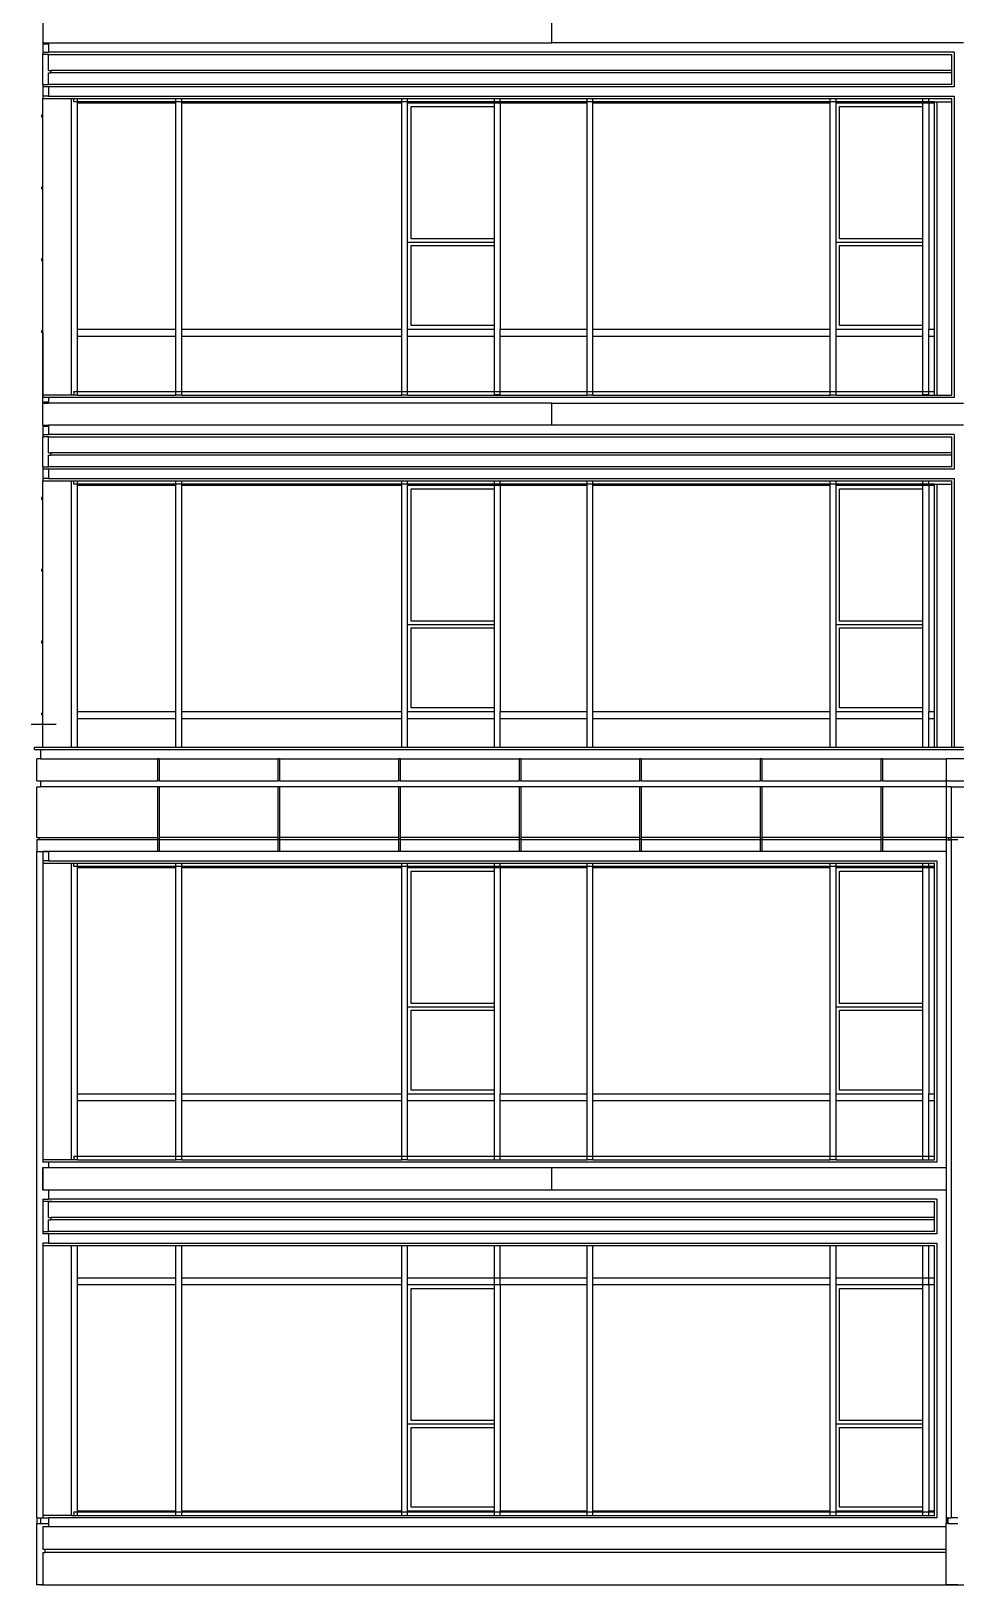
# Model space of a CAD drawing. Extents: x -311 to 61613, y 0 to 58400.
# Drawn here: x -50 to 7935, y 0 to 13412 of the extents above; entities that cross this region are included whole.
import ezdxf

# ---------------------------------------------------------------- set-up
doc = ezdxf.new("R2010")
doc.units = 0
doc.header["$LTSCALE"] = 1000
doc.header["$MEASUREMENT"] = 0
doc.layers.add('AD-AREA-OUTL', color=31, linetype='Continuous')

msp = doc.modelspace()

# ---------------------------------------------------------------- linework, layer by layer
at = {"layer": 'AD-AREA-OUTL', "color": 252}
for p, q in [((50, 13500), (50, 13310)), ((4447, 13310), (4447, 13500)), ((50, 13310), (50, 13300)), ((50, 13310), (60, 13310)), ((50, 13300), (50, 13230)), ((60, 13300), (50, 13300)), ((60, 13310), (100, 13310)), ((60, 13310), (60, 13300)), ((100, 13300), (60, 13300)), ((100, 13310), (4447, 13310)), ((100, 13310), (100, 13300)), ((100, 13300), (100, 13230)), ((8000, 13310), (4447, 13310)), ((50, 13230), (100, 13230)), ((50, 13230), (50, 13210)), ((100, 13210), (50, 13210)), ((50, 12950), (50, 13210)), ((7920, 13230), (100, 13230)), ((100, 13071), (100, 13210)), ((100, 13210), (7900, 13210)), ((7900, 13071), (7900, 13210)), ((7920, 13230), (7920, 12930)), ((100, 13071), (120, 13071)), ((100, 12950), (100, 13051)), ((100, 13051), (120, 13051)), ((120, 13071), (120, 13051)), ((7900, 13071), (120, 13071)), ((7900, 13051), (120, 13051)), ((7900, 13051), (7900, 13071)), ((7900, 12950), (7900, 13051)), ((50, 12950), (100, 12950)), ((50, 12950), (50, 12930)), ((50, 12930), (50, 12850)), ((100, 12930), (50, 12930)), ((7900, 12950), (100, 12950)), ((7920, 12930), (100, 12930)), ((100, 12930), (100, 12850)), ((100, 12850), (50, 12850)), ((50, 12850), (50, 12830)), ((50, 12685), (50, 12830)), ((50, 12830), (300, 12830)), ((100, 12850), (7920, 12850)), ((300, 12830), (320, 12830)), ((300, 10270), (300, 12830)), ((320, 12830), (350, 12830)), ((320, 12800), (320, 12830)), ((350, 12800), (320, 12800)), ((350, 12800), (350, 12830)), ((350, 12830), (1200, 12830)), ((350, 12790), (350, 12800)), ((1200, 12800), (350, 12800)), ((1200, 12790), (350, 12790)), ((350, 10840), (350, 12790)), ((1200, 12830), (1250, 12830)), ((1200, 12800), (1200, 12830)), ((1200, 12790), (1200, 12800)), ((1250, 12800), (1200, 12800)), ((1200, 10840), (1200, 12790)), ((1250, 12830), (3150, 12830)), ((1250, 12800), (1250, 12830)), ((1250, 12790), (1250, 12800)), ((3150, 12800), (1250, 12800)), ((1250, 10840), (1250, 12790)), ((3150, 12790), (1250, 12790)), ((3150, 12830), (3200, 12830)), ((3150, 12800), (3150, 12830)), ((3200, 12800), (3150, 12800)), ((3150, 12790), (3150, 12800)), ((3150, 10840), (3150, 12790)), ((3200, 12830), (3950, 12830)), ((3200, 12800), (3200, 12830)), ((3950, 12800), (3200, 12800)), ((3200, 12790), (3200, 12800)), ((3200, 11590), (3200, 12790)), ((3950, 12790), (3200, 12790)), ((3230, 12760), (3950, 12760)), ((3230, 11620), (3230, 12760)), ((3950, 12830), (4000, 12830)), ((3950, 12800), (3950, 12830)), ((4000, 12800), (3950, 12800)), ((3950, 12790), (3950, 12800)), ((3950, 12760), (3950, 12790)), ((4000, 12790), (3950, 12790)), ((3950, 11620), (3950, 12760)), ((4000, 12830), (4750, 12830)), ((4000, 12800), (4000, 12830)), ((4750, 12800), (4000, 12800)), ((4000, 12790), (4000, 12800)), ((4000, 12790), (4000, 10840)), ((4750, 12790), (4000, 12790)), ((4750, 12830), (4800, 12830)), ((4750, 12800), (4750, 12830)), ((4800, 12800), (4750, 12800)), ((4750, 12790), (4750, 12800)), ((4750, 10840), (4750, 12790)), ((4800, 12830), (6850, 12830)), ((4800, 12800), (4800, 12830)), ((6850, 12800), (4800, 12800)), ((4800, 12790), (4800, 12800)), ((4800, 10840), (4800, 12790)), ((6850, 12790), (4800, 12790)), ((6850, 12830), (6900, 12830)), ((6850, 12800), (6850, 12830)), ((6900, 12800), (6850, 12800)), ((6850, 12790), (6850, 12800)), ((6850, 10840), (6850, 12790)), ((6900, 12830), (7650, 12830)), ((6900, 12800), (6900, 12830)), ((7650, 12800), (6900, 12800)), ((6900, 12790), (6900, 12800)), ((6900, 11590), (6900, 12790)), ((7650, 12790), (6900, 12790)), ((6930, 12760), (7650, 12760)), ((6930, 11620), (6930, 12760)), ((7650, 12830), (7700, 12830)), ((7650, 12800), (7650, 12830)), ((7700, 12800), (7650, 12800)), ((7650, 12790), (7650, 12800)), ((7650, 12760), (7650, 12790)), ((7700, 12790), (7650, 12790)), ((7650, 11620), (7650, 12760)), ((7700, 12830), (7900, 12830)), ((7700, 12800), (7700, 12830)), ((7750, 12800), (7700, 12800)), ((7700, 12790), (7700, 12800)), ((7700, 12790), (7700, 10840)), ((7750, 12790), (7700, 12790)), ((7750, 12790), (7750, 12800)), ((7750, 12800), (7770, 12800)), ((7750, 10840), (7750, 12790)), ((7770, 12800), (7900, 12800)), ((7770, 12800), (7770, 10270)), ((7900, 12800), (7900, 12830)), ((7900, 10270), (7900, 12800)), ((7920, 12850), (7920, 10250)), ((50, 12685), (40, 12685)), ((40, 12685), (40, 12680)), ((50, 12680), (40, 12680)), ((40, 12680), (40, 12670)), ((50, 12670), (40, 12670)), ((50, 12680), (50, 12685)), ((50, 12670), (50, 12680)), ((50, 12065), (50, 12670)), ((50, 12065), (40, 12065)), ((40, 12065), (40, 12060)), ((50, 12060), (40, 12060)), ((40, 12060), (40, 12050)), ((50, 12050), (40, 12050)), ((50, 12060), (50, 12065)), ((50, 12050), (50, 12060)), ((50, 11445), (50, 12050)), ((3200, 10840), (3200, 11590)), ((3200, 11590), (3950, 11590)), ((3950, 11620), (3230, 11620)), ((3230, 11560), (3950, 11560)), ((3230, 10870), (3230, 11560)), ((3950, 11590), (3950, 11620)), ((3950, 11560), (3950, 11590)), ((3950, 10870), (3950, 11560)), ((6900, 10840), (6900, 11590)), ((6900, 11590), (7650, 11590)), ((7650, 11620), (6930, 11620)), ((6930, 11560), (7650, 11560)), ((6930, 10870), (6930, 11560)), ((7650, 11590), (7650, 11620)), ((7650, 11560), (7650, 11590)), ((7650, 10870), (7650, 11560)), ((50, 11445), (40, 11445)), ((40, 11445), (40, 11440)), ((50, 11440), (40, 11440)), ((40, 11440), (40, 11430)), ((50, 11430), (40, 11430)), ((50, 11440), (50, 11445)), ((50, 11430), (50, 11440)), ((50, 10825), (50, 11430)), ((3950, 10870), (3230, 10870)), ((3950, 10840), (3950, 10870)), ((7650, 10870), (6930, 10870)), ((7650, 10840), (7650, 10870)), ((50, 10825), (40, 10825)), ((40, 10825), (40, 10820)), ((50, 10820), (40, 10820)), ((40, 10820), (40, 10810)), ((50, 10810), (40, 10810)), ((50, 10820), (50, 10825)), ((50, 10810), (50, 10820)), ((50, 10210), (50, 10810)), ((50, 10810), (50, 10270)), ((350, 10780), (350, 10840)), ((350, 10840), (1200, 10840)), ((350, 10780), (1200, 10780)), ((350, 10300), (350, 10780)), ((1200, 10780), (1200, 10840)), ((1200, 10300), (1200, 10780)), ((1250, 10780), (1250, 10840)), ((1250, 10840), (3150, 10840)), ((1250, 10300), (1250, 10780)), ((1250, 10780), (3150, 10780)), ((3150, 10780), (3150, 10840)), ((3150, 10300), (3150, 10780)), ((3200, 10780), (3200, 10840)), ((3200, 10840), (3950, 10840)), ((3200, 10300), (3200, 10780)), ((3200, 10780), (3950, 10780)), ((3950, 10780), (3950, 10840)), ((3950, 10300), (3950, 10780)), ((4000, 10780), (4000, 10840)), ((4000, 10840), (4750, 10840)), ((4000, 10300), (4000, 10780)), ((4000, 10780), (4750, 10780)), ((4750, 10780), (4750, 10840)), ((4750, 10300), (4750, 10780)), ((4800, 10780), (4800, 10840)), ((4800, 10840), (6850, 10840)), ((4800, 10300), (4800, 10780)), ((4800, 10780), (6850, 10780)), ((6850, 10780), (6850, 10840)), ((6850, 10300), (6850, 10780)), ((6900, 10780), (6900, 10840)), ((6900, 10840), (7650, 10840)), ((6900, 10300), (6900, 10780)), ((6900, 10780), (7650, 10780)), ((7650, 10780), (7650, 10840)), ((7650, 10300), (7650, 10780)), ((7700, 10780), (7700, 10840)), ((7700, 10840), (7750, 10840)), ((7700, 10300), (7700, 10780)), ((7700, 10780), (7750, 10780)), ((7750, 10780), (7750, 10840)), ((7750, 10300), (7750, 10780)), ((50, 10270), (50, 10250)), ((300, 10270), (50, 10270)), ((100, 10250), (50, 10250)), ((50, 10210), (50, 10200)), ((50, 10210), (60, 10210)), ((60, 10200), (50, 10200)), ((50, 10010), (50, 10200)), ((100, 10210), (60, 10210)), ((60, 10200), (60, 10210)), ((60, 10200), (100, 10200)), ((100, 10250), (100, 10210)), ((7920, 10250), (100, 10250)), ((100, 10210), (100, 10200)), ((4447, 10200), (100, 10200)), ((320, 10270), (300, 10270)), ((320, 10300), (350, 10300)), ((320, 10300), (320, 10270)), ((350, 10270), (320, 10270)), ((350, 10300), (1200, 10300)), ((350, 10270), (350, 10300)), ((350, 10270), (1200, 10270)), ((1200, 10300), (1250, 10300)), ((1200, 10270), (1200, 10300)), ((1250, 10270), (1200, 10270)), ((1250, 10300), (3150, 10300)), ((1250, 10270), (1250, 10300)), ((1250, 10270), (3150, 10270)), ((3150, 10300), (3200, 10300)), ((3150, 10270), (3150, 10300)), ((3200, 10270), (3150, 10270)), ((3200, 10300), (3950, 10300)), ((3200, 10270), (3200, 10300)), ((3200, 10270), (3950, 10270)), ((3950, 10300), (4000, 10300)), ((3950, 10276), (3950, 10300)), ((3950, 10276), (4000, 10276)), ((3950, 10270), (3950, 10276)), ((3950, 10270), (4000, 10270)), ((4000, 10300), (4750, 10300)), ((4000, 10276), (4000, 10300)), ((4000, 10270), (4000, 10276)), ((4000, 10270), (4750, 10270)), ((4447, 10200), (8000, 10200)), ((4447, 10010), (4447, 10200)), ((4750, 10300), (4800, 10300)), ((4750, 10270), (4750, 10300)), ((4800, 10270), (4750, 10270)), ((4800, 10300), (6850, 10300)), ((4800, 10270), (4800, 10300)), ((4800, 10270), (6850, 10270)), ((6850, 10300), (6900, 10300)), ((6850, 10270), (6850, 10300)), ((6900, 10270), (6850, 10270)), ((6900, 10300), (7650, 10300)), ((6900, 10270), (6900, 10300)), ((6900, 10270), (7650, 10270)), ((7650, 10300), (7700, 10300)), ((7650, 10276), (7650, 10300)), ((7650, 10276), (7700, 10276)), ((7650, 10270), (7650, 10276)), ((7650, 10270), (7700, 10270)), ((7700, 10300), (7750, 10300)), ((7700, 10276), (7700, 10300)), ((7700, 10270), (7700, 10276)), ((7700, 10270), (7750, 10270)), ((7750, 10270), (7750, 10300)), ((7750, 10270), (7770, 10270)), ((7770, 10270), (7900, 10270)), ((50, 10010), (50, 10000)), ((50, 10010), (60, 10010)), ((50, 10000), (50, 9930)), ((60, 10000), (50, 10000)), ((50, 9930), (100, 9930)), ((50, 9930), (50, 9910)), ((60, 10010), (100, 10010)), ((60, 10010), (60, 10000)), ((100, 10000), (60, 10000)), ((4447, 10010), (100, 10010)), ((100, 10010), (100, 10000)), ((100, 10000), (100, 9930)), ((7920, 9930), (100, 9930)), ((8000, 10010), (4447, 10010)), ((7920, 9930), (7920, 9630)), ((100, 9910), (50, 9910)), ((50, 9650), (50, 9910)), ((100, 9771), (100, 9910)), ((100, 9910), (7900, 9910)), ((7900, 9771), (7900, 9910)), ((100, 9771), (120, 9771)), ((100, 9650), (100, 9751)), ((100, 9751), (120, 9751)), ((120, 9771), (120, 9751)), ((7900, 9771), (120, 9771)), ((7900, 9751), (120, 9751)), ((7900, 9751), (7900, 9771)), ((7900, 9650), (7900, 9751)), ((50, 9650), (100, 9650)), ((50, 9650), (50, 9630)), ((50, 9630), (50, 9550)), ((100, 9630), (50, 9630)), ((100, 9550), (50, 9550)), ((50, 9550), (50, 9530)), ((50, 9385), (50, 9530)), ((50, 9530), (300, 9530)), ((7900, 9650), (100, 9650)), ((7920, 9630), (100, 9630)), ((100, 9630), (100, 9550)), ((100, 9550), (7920, 9550)), ((300, 9530), (320, 9530)), ((300, 7230), (300, 9530)), ((320, 9530), (350, 9530)), ((320, 9500), (320, 9530)), ((350, 9500), (350, 9530)), ((350, 9530), (1200, 9530)), ((1200, 9530), (1250, 9530)), ((1200, 9500), (1200, 9530)), ((1250, 9530), (3150, 9530)), ((1250, 9500), (1250, 9530)), ((3150, 9530), (3200, 9530)), ((3150, 9500), (3150, 9530)), ((3200, 9530), (3950, 9530)), ((3200, 9500), (3200, 9530)), ((3950, 9530), (4000, 9530)), ((3950, 9500), (3950, 9530)), ((4000, 9530), (4750, 9530)), ((4000, 9500), (4000, 9530)), ((4750, 9530), (4800, 9530)), ((4750, 9500), (4750, 9530)), ((4800, 9530), (6850, 9530)), ((4800, 9500), (4800, 9530)), ((6850, 9530), (6900, 9530)), ((6850, 9500), (6850, 9530)), ((6900, 9530), (7650, 9530)), ((6900, 9500), (6900, 9530)), ((7650, 9530), (7700, 9530)), ((7650, 9500), (7650, 9530)), ((7700, 9530), (7900, 9530)), ((7700, 9500), (7700, 9530)), ((7900, 9500), (7900, 9530)), ((7920, 9550), (7920, 7230)), ((350, 9500), (320, 9500)), ((350, 9490), (350, 9500)), ((1200, 9500), (350, 9500)), ((1200, 9490), (350, 9490)), ((350, 7540), (350, 9490)), ((1200, 9490), (1200, 9500)), ((1250, 9500), (1200, 9500)), ((1200, 7540), (1200, 9490)), ((3150, 9500), (1250, 9500)), ((1250, 9490), (1250, 9500)), ((1250, 7540), (1250, 9490)), ((3150, 9490), (1250, 9490)), ((3200, 9500), (3150, 9500)), ((3150, 9490), (3150, 9500)), ((3150, 7540), (3150, 9490)), ((3950, 9500), (3200, 9500)), ((3200, 9490), (3200, 9500)), ((3200, 8290), (3200, 9490)), ((3950, 9490), (3200, 9490)), ((3230, 9460), (3950, 9460)), ((3230, 8320), (3230, 9460)), ((4000, 9500), (3950, 9500)), ((3950, 9490), (3950, 9500)), ((3950, 9460), (3950, 9490)), ((4000, 9490), (3950, 9490)), ((3950, 8320), (3950, 9460)), ((4750, 9500), (4000, 9500)), ((4000, 9490), (4000, 9500)), ((4000, 9490), (4000, 7540)), ((4750, 9490), (4000, 9490)), ((4800, 9500), (4750, 9500)), ((4750, 9490), (4750, 9500)), ((4750, 7540), (4750, 9490)), ((6850, 9500), (4800, 9500)), ((4800, 9490), (4800, 9500)), ((4800, 7540), (4800, 9490)), ((6850, 9490), (4800, 9490)), ((6900, 9500), (6850, 9500)), ((6850, 9490), (6850, 9500)), ((6850, 7540), (6850, 9490)), ((7650, 9500), (6900, 9500)), ((6900, 9490), (6900, 9500)), ((6900, 8290), (6900, 9490)), ((7650, 9490), (6900, 9490)), ((6930, 9460), (7650, 9460)), ((6930, 8320), (6930, 9460)), ((7700, 9500), (7650, 9500)), ((7650, 9490), (7650, 9500)), ((7650, 9460), (7650, 9490)), ((7700, 9490), (7650, 9490)), ((7650, 8320), (7650, 9460)), ((7750, 9500), (7700, 9500)), ((7700, 9490), (7700, 9500)), ((7700, 9490), (7700, 7540)), ((7750, 9490), (7700, 9490)), ((7750, 9490), (7750, 9500)), ((7750, 9500), (7770, 9500)), ((7750, 7540), (7750, 9490)), ((7770, 9500), (7900, 9500)), ((7770, 9500), (7770, 7230)), ((7900, 7230), (7900, 9500)), ((50, 9385), (40, 9385)), ((40, 9385), (40, 9380)), ((50, 9380), (40, 9380)), ((40, 9380), (40, 9370)), ((50, 9370), (40, 9370)), ((50, 9380), (50, 9385)), ((50, 9370), (50, 9380)), ((50, 8765), (50, 9370)), ((50, 8765), (40, 8765)), ((40, 8765), (40, 8760)), ((50, 8760), (40, 8760)), ((40, 8760), (40, 8750)), ((50, 8750), (40, 8750)), ((50, 8760), (50, 8765)), ((50, 8750), (50, 8760)), ((50, 8145), (50, 8750)), ((3950, 8320), (3230, 8320)), ((3950, 8290), (3950, 8320)), ((7650, 8320), (6930, 8320)), ((7650, 8290), (7650, 8320)), ((3200, 7540), (3200, 8290)), ((3200, 8290), (3950, 8290)), ((3230, 8260), (3950, 8260)), ((3230, 7570), (3230, 8260)), ((3950, 8260), (3950, 8290)), ((3950, 7570), (3950, 8260)), ((6900, 7540), (6900, 8290)), ((6900, 8290), (7650, 8290)), ((6930, 8260), (7650, 8260)), ((6930, 7570), (6930, 8260)), ((7650, 8260), (7650, 8290)), ((7650, 7570), (7650, 8260)), ((50, 8145), (40, 8145)), ((40, 8145), (40, 8140)), ((50, 8140), (40, 8140)), ((40, 8140), (40, 8130)), ((50, 8130), (40, 8130)), ((50, 8140), (50, 8145)), ((50, 8130), (50, 8140)), ((50, 7525), (50, 8130)), ((50, 7525), (40, 7525)), ((40, 7525), (40, 7520)), ((50, 7520), (40, 7520)), ((40, 7520), (40, 7510)), ((50, 7520), (50, 7525)), ((50, 7510), (50, 7520)), ((350, 7480), (350, 7540)), ((350, 7540), (1200, 7540)), ((1200, 7480), (1200, 7540)), ((1250, 7480), (1250, 7540)), ((1250, 7540), (3150, 7540)), ((3150, 7480), (3150, 7540)), ((3200, 7480), (3200, 7540)), ((3200, 7540), (3950, 7540)), ((3950, 7570), (3230, 7570)), ((3950, 7540), (3950, 7570)), ((3950, 7480), (3950, 7540)), ((4000, 7480), (4000, 7540)), ((4000, 7540), (4750, 7540)), ((4750, 7480), (4750, 7540)), ((4800, 7480), (4800, 7540)), ((4800, 7540), (6850, 7540)), ((6850, 7480), (6850, 7540)), ((6900, 7480), (6900, 7540)), ((6900, 7540), (7650, 7540)), ((7650, 7570), (6930, 7570)), ((7650, 7540), (7650, 7570)), ((7650, 7480), (7650, 7540)), ((7700, 7480), (7700, 7540)), ((7700, 7540), (7750, 7540)), ((7750, 7480), (7750, 7540)), ((-50, 7430), (167, 7430)), ((50, 7510), (40, 7510)), ((50, 7230), (50, 7510)), ((350, 7480), (1200, 7480)), ((350, 7230), (350, 7480)), ((1200, 7230), (1200, 7480)), ((1250, 7230), (1250, 7480)), ((1250, 7480), (3150, 7480)), ((3150, 7230), (3150, 7480)), ((3200, 7230), (3200, 7480)), ((3200, 7480), (3950, 7480)), ((3950, 7230), (3950, 7480)), ((4000, 7230), (4000, 7480)), ((4000, 7480), (4750, 7480)), ((4750, 7230), (4750, 7480)), ((4800, 7230), (4800, 7480)), ((4800, 7480), (6850, 7480)), ((6850, 7230), (6850, 7480)), ((6900, 7230), (6900, 7480)), ((6900, 7480), (7650, 7480)), ((7650, 7230), (7650, 7480)), ((7700, 7230), (7700, 7480)), ((7700, 7480), (7750, 7480)), ((7750, 7230), (7750, 7480)), ((-20, 7210), (-20, 7230)), ((-20, 7230), (50, 7230)), ((-20, 7210), (30, 7210)), ((30, 7130), (0, 7130)), ((0, 6940), (0, 7130)), ((30, 7210), (30750, 7210)), ((30, 7210), (30, 7130)), ((30, 7130), (1040, 7130)), ((50, 7230), (300, 7230)), ((300, 7230), (350, 7230)), ((350, 7230), (1200, 7230)), ((1040, 7130), (1040, 6940)), ((1055, 7130), (1040, 7130)), ((1055, 7130), (2081, 7130)), ((1055, 7130), (1055, 6940)), ((1200, 7230), (1250, 7230)), ((1250, 7230), (3150, 7230)), ((2081, 7130), (2081, 6940)), ((2096, 7130), (2081, 7130)), ((2096, 7130), (3122, 7130)), ((2096, 7130), (2096, 6940)), ((3122, 7130), (3122, 6940)), ((3137, 7130), (3122, 7130)), ((3137, 7130), (4163, 7130)), ((3137, 7130), (3137, 6940)), ((3150, 7230), (3200, 7230)), ((3200, 7230), (3950, 7230)), ((3950, 7230), (4000, 7230)), ((4000, 7230), (4750, 7230)), ((4163, 7130), (4163, 6940)), ((4178, 7130), (4163, 7130)), ((4178, 7130), (5203, 7130)), ((4178, 7130), (4178, 6940)), ((4750, 7230), (4800, 7230)), ((4800, 7230), (6850, 7230)), ((5203, 7130), (5203, 6940)), ((5218, 7130), (5203, 7130)), ((5218, 7130), (6244, 7130)), ((5218, 7130), (5218, 6940)), ((6244, 7130), (6244, 6940)), ((6259, 7130), (6244, 7130)), ((6259, 7130), (7285, 7130)), ((6259, 7130), (6259, 6940)), ((6850, 7230), (6900, 7230)), ((6900, 7230), (7650, 7230)), ((7285, 7130), (7285, 6940)), ((7300, 7130), (7285, 7130)), ((7300, 7130), (7850, 7130)), ((7300, 7130), (7300, 6940)), ((7650, 7230), (7700, 7230)), ((7700, 7230), (7750, 7230)), ((7750, 7230), (7770, 7230)), ((7770, 7230), (7900, 7230)), ((8200, 7130), (7850, 7130)), ((7850, 7130), (7850, 6940)), ((7900, 7230), (7920, 7230)), ((7920, 7230), (8000, 7230)), ((0, 6940), (30, 6940)), ((0, 6450), (0, 6890)), ((0, 6890), (30, 6890)), ((30, 6940), (1040, 6940)), ((30, 6940), (30, 6890)), ((1040, 6890), (30, 6890)), ((1055, 6940), (1040, 6940)), ((1040, 6890), (1040, 6450)), ((1055, 6890), (1040, 6890)), ((1055, 6940), (2081, 6940)), ((2081, 6890), (1055, 6890)), ((1055, 6890), (1055, 6450)), ((2096, 6940), (2081, 6940)), ((2081, 6890), (2081, 6450)), ((2096, 6890), (2081, 6890)), ((2096, 6940), (3122, 6940)), ((3122, 6890), (2096, 6890)), ((2096, 6890), (2096, 6450)), ((3137, 6940), (3122, 6940)), ((3122, 6890), (3122, 6450)), ((3137, 6890), (3122, 6890)), ((3137, 6940), (4163, 6940)), ((4163, 6890), (3137, 6890)), ((3137, 6890), (3137, 6450)), ((4178, 6940), (4163, 6940)), ((4163, 6890), (4163, 6450)), ((4178, 6890), (4163, 6890)), ((4178, 6940), (5203, 6940)), ((5203, 6890), (4178, 6890)), ((4178, 6890), (4178, 6450)), ((5218, 6940), (5203, 6940)), ((5203, 6890), (5203, 6450)), ((5218, 6890), (5203, 6890)), ((5218, 6940), (6244, 6940)), ((6244, 6890), (5218, 6890)), ((5218, 6890), (5218, 6450)), ((6259, 6940), (6244, 6940)), ((6244, 6890), (6244, 6450)), ((6259, 6890), (6244, 6890)), ((6259, 6940), (7285, 6940)), ((7285, 6890), (6259, 6890)), ((6259, 6890), (6259, 6450)), ((7300, 6940), (7285, 6940)), ((7285, 6890), (7285, 6450)), ((7300, 6890), (7285, 6890)), ((7300, 6940), (7850, 6940)), ((7850, 6890), (7300, 6890)), ((7300, 6890), (7300, 6450)), ((7865, 6940), (7850, 6940)), ((7850, 6940), (7850, 6890)), ((7865, 6890), (7850, 6890)), ((7850, 6890), (7850, 6450)), ((7865, 6940), (8200, 6940)), ((7895, 6890), (7865, 6890)), ((7895, 6890), (8200, 6890)), ((7895, 6890), (7895, 6450)), ((0, 6450), (20, 6450)), ((20, 6450), (1040, 6450)), ((20, 6430), (20, 6450)), ((1040, 6450), (1040, 6435)), ((1055, 6450), (1055, 6435)), ((2081, 6450), (1055, 6450)), ((2081, 6450), (2081, 6435)), ((2096, 6450), (2096, 6435)), ((3122, 6450), (2096, 6450)), ((3122, 6450), (3122, 6435)), ((3137, 6450), (3137, 6435)), ((4163, 6450), (3137, 6450)), ((4163, 6450), (4163, 6435)), ((4178, 6450), (4178, 6435)), ((5203, 6450), (4178, 6450)), ((5203, 6450), (5203, 6435)), ((5218, 6450), (5218, 6435)), ((6244, 6450), (5218, 6450)), ((6244, 6450), (6244, 6435)), ((6259, 6450), (6259, 6435)), ((7285, 6450), (6259, 6450)), ((7285, 6450), (7285, 6435)), ((7300, 6450), (7300, 6435)), ((7850, 6450), (7300, 6450)), ((7850, 6450), (7865, 6450)), ((7850, 6450), (7850, 6430)), ((7865, 6450), (7870, 6450)), ((7870, 6450), (7895, 6450)), ((7870, 6450), (7870, 6430)), ((8200, 6450), (7895, 6450)), ((7895, 6430), (7895, 6450)), ((0, 6430), (0, 6330)), ((20, 6430), (0, 6430)), ((0, 580), (0, 6330)), ((0, 6330), (50, 6330)), ((1040, 6430), (20, 6430)), ((100, 6330), (50, 6330)), ((50, 6330), (50, 6250)), ((50, 6330), (100, 6330)), ((50, 6330), (50, 6330)), ((300, 6330), (100, 6330)), ((300, 6330), (100, 6330)), ((100, 6330), (100, 6250)), ((100, 6330), (100, 6330)), ((350, 6330), (300, 6330)), ((350, 6330), (300, 6330)), ((300, 6330), (300, 6330)), ((1200, 6330), (350, 6330)), ((1040, 6330), (350, 6330)), ((350, 6330), (350, 6330)), ((1040, 6435), (1040, 6430)), ((1055, 6435), (1040, 6435)), ((1040, 6430), (1040, 6330)), ((1055, 6330), (1040, 6330)), ((1055, 6430), (1055, 6435)), ((1055, 6430), (1055, 6330)), ((2081, 6430), (1055, 6430)), ((1200, 6330), (1055, 6330)), ((1250, 6330), (1200, 6330)), ((1250, 6330), (1200, 6330)), ((1200, 6330), (1200, 6330)), ((3150, 6330), (1250, 6330)), ((2081, 6330), (1250, 6330)), ((1250, 6330), (1250, 6330)), ((2081, 6435), (2081, 6430)), ((2096, 6435), (2081, 6435)), ((2081, 6430), (2081, 6330)), ((2096, 6330), (2081, 6330)), ((2096, 6430), (2096, 6435)), ((2096, 6430), (2096, 6330)), ((3122, 6430), (2096, 6430)), ((3122, 6330), (2096, 6330)), ((3122, 6435), (3122, 6430)), ((3137, 6435), (3122, 6435)), ((3122, 6430), (3122, 6330)), ((3137, 6330), (3122, 6330)), ((3137, 6430), (3137, 6435)), ((3137, 6430), (3137, 6330)), ((4163, 6430), (3137, 6430)), ((3150, 6330), (3137, 6330)), ((3200, 6330), (3150, 6330)), ((3200, 6330), (3150, 6330)), ((3150, 6330), (3150, 6330)), ((3950, 6330), (3200, 6330)), ((3950, 6330), (3200, 6330)), ((3200, 6330), (3200, 6330)), ((4000, 6330), (3950, 6330)), ((4000, 6330), (3950, 6330)), ((3950, 6330), (3950, 6330)), ((4750, 6330), (4000, 6330)), ((4163, 6330), (4000, 6330)), ((4000, 6330), (4000, 6330)), ((4163, 6435), (4163, 6430)), ((4178, 6435), (4163, 6435)), ((4163, 6430), (4163, 6330)), ((4178, 6330), (4163, 6330)), ((4178, 6430), (4178, 6435)), ((4178, 6430), (4178, 6330)), ((5203, 6430), (4178, 6430)), ((4750, 6330), (4178, 6330)), ((4800, 6330), (4750, 6330)), ((4800, 6330), (4750, 6330)), ((4750, 6330), (4750, 6330)), ((6850, 6330), (4800, 6330)), ((5203, 6330), (4800, 6330)), ((4800, 6330), (4800, 6330)), ((5203, 6435), (5203, 6430)), ((5218, 6435), (5203, 6435)), ((5203, 6430), (5203, 6330)), ((5218, 6330), (5203, 6330)), ((5218, 6430), (5218, 6435)), ((5218, 6430), (5218, 6330)), ((6244, 6430), (5218, 6430)), ((6244, 6330), (5218, 6330)), ((6244, 6435), (6244, 6430)), ((6259, 6435), (6244, 6435)), ((6244, 6430), (6244, 6330)), ((6259, 6330), (6244, 6330)), ((6259, 6430), (6259, 6435)), ((6259, 6430), (6259, 6330)), ((7285, 6430), (6259, 6430)), ((6850, 6330), (6259, 6330)), ((6900, 6330), (6850, 6330)), ((6900, 6330), (6850, 6330)), ((6850, 6330), (6850, 6330)), ((7650, 6330), (6900, 6330)), ((7285, 6330), (6900, 6330)), ((6900, 6330), (6900, 6330)), ((7285, 6435), (7285, 6430)), ((7300, 6435), (7285, 6435)), ((7285, 6430), (7285, 6330)), ((7300, 6330), (7285, 6330)), ((7300, 6430), (7300, 6435)), ((7300, 6430), (7300, 6330)), ((7850, 6430), (7300, 6430)), ((7650, 6330), (7300, 6330)), ((7700, 6330), (7650, 6330)), ((7700, 6330), (7650, 6330)), ((7650, 6330), (7650, 6330)), ((7770, 6330), (7700, 6330)), ((7770, 6330), (7700, 6330)), ((7700, 6330), (7700, 6330)), ((7850, 6330), (7770, 6330)), ((7770, 6330), (7770, 6330)), ((7850, 6430), (7865, 6430)), ((7850, 6430), (7850, 6330)), ((7850, 6330), (7850, 3600)), ((7865, 6430), (7870, 6430)), ((7870, 6430), (7895, 6430)), ((7950, 6430), (7895, 6430)), ((7895, 6430), (7895, 580)), ((100, 6250), (50, 6250)), ((50, 6250), (50, 6230)), ((50, 6230), (50, 3670)), ((50, 6230), (300, 6230)), ((100, 6250), (7770, 6250)), ((300, 6230), (320, 6230)), ((300, 3670), (300, 6230)), ((320, 6230), (350, 6230)), ((320, 6200), (320, 6230)), ((350, 6200), (320, 6200)), ((350, 6200), (350, 6230)), ((350, 6230), (1200, 6230)), ((350, 6190), (350, 6200)), ((1200, 6200), (350, 6200)), ((1200, 6190), (350, 6190)), ((350, 4240), (350, 6190)), ((1200, 6230), (1250, 6230)), ((1200, 6200), (1200, 6230)), ((1200, 6190), (1200, 6200)), ((1250, 6200), (1200, 6200)), ((1200, 4240), (1200, 6190)), ((1250, 6230), (3150, 6230)), ((1250, 6200), (1250, 6230)), ((3150, 6200), (1250, 6200)), ((1250, 6190), (1250, 6200)), ((1250, 4240), (1250, 6190)), ((3150, 6190), (1250, 6190)), ((3150, 6230), (3200, 6230)), ((3150, 6200), (3150, 6230)), ((3200, 6200), (3150, 6200)), ((3150, 6190), (3150, 6200)), ((3150, 4240), (3150, 6190)), ((3200, 6230), (3950, 6230)), ((3200, 6200), (3200, 6230)), ((3950, 6200), (3200, 6200)), ((3200, 6190), (3200, 6200)), ((3200, 4990), (3200, 6190)), ((3950, 6190), (3200, 6190)), ((3950, 6230), (4000, 6230)), ((3950, 6200), (3950, 6230)), ((4000, 6200), (3950, 6200)), ((3950, 6190), (3950, 6200)), ((3950, 6160), (3950, 6190)), ((4000, 6190), (3950, 6190)), ((4000, 6230), (4750, 6230)), ((4000, 6200), (4000, 6230)), ((4750, 6200), (4000, 6200)), ((4000, 6190), (4000, 6200)), ((4000, 6190), (4000, 4240)), ((4750, 6190), (4000, 6190)), ((4750, 6230), (4800, 6230)), ((4750, 6200), (4750, 6230)), ((4800, 6200), (4750, 6200)), ((4750, 6190), (4750, 6200)), ((4750, 4240), (4750, 6190)), ((4800, 6230), (6850, 6230)), ((4800, 6200), (4800, 6230)), ((6850, 6200), (4800, 6200)), ((4800, 6190), (4800, 6200)), ((4800, 4240), (4800, 6190)), ((6850, 6190), (4800, 6190)), ((6850, 6230), (6900, 6230)), ((6850, 6200), (6850, 6230)), ((6900, 6200), (6850, 6200)), ((6850, 6190), (6850, 6200)), ((6850, 4240), (6850, 6190)), ((6900, 6230), (7650, 6230)), ((6900, 6200), (6900, 6230)), ((7650, 6200), (6900, 6200)), ((6900, 6190), (6900, 6200)), ((6900, 4990), (6900, 6190)), ((7650, 6190), (6900, 6190)), ((7650, 6230), (7700, 6230)), ((7650, 6200), (7650, 6230)), ((7700, 6200), (7650, 6200)), ((7650, 6190), (7650, 6200)), ((7650, 6160), (7650, 6190)), ((7700, 6190), (7650, 6190)), ((7700, 6230), (7750, 6230)), ((7700, 6200), (7700, 6230)), ((7750, 6200), (7700, 6200)), ((7700, 6190), (7700, 6200)), ((7700, 6190), (7700, 4240)), ((7750, 6190), (7700, 6190)), ((7750, 6200), (7750, 6230)), ((7750, 6190), (7750, 6200)), ((7750, 4240), (7750, 6190)), ((7770, 6250), (7770, 3650)), ((3230, 6160), (3950, 6160)), ((3230, 5020), (3230, 6160)), ((3950, 5020), (3950, 6160)), ((6930, 6160), (7650, 6160)), ((6930, 5020), (6930, 6160)), ((7650, 5020), (7650, 6160)), ((3200, 4240), (3200, 4990)), ((3200, 4990), (3950, 4990)), ((3950, 5020), (3230, 5020)), ((3950, 4990), (3950, 5020)), ((3950, 4960), (3950, 4990)), ((6900, 4240), (6900, 4990)), ((6900, 4990), (7650, 4990)), ((7650, 5020), (6930, 5020)), ((7650, 4990), (7650, 5020)), ((7650, 4960), (7650, 4990)), ((3230, 4960), (3950, 4960)), ((3230, 4270), (3230, 4960)), ((3950, 4270), (3950, 4960)), ((6930, 4960), (7650, 4960)), ((6930, 4270), (6930, 4960)), ((7650, 4270), (7650, 4960)), ((350, 4180), (350, 4240)), ((350, 4240), (1200, 4240)), ((350, 4180), (1200, 4180)), ((350, 3700), (350, 4180)), ((1200, 4180), (1200, 4240)), ((1200, 3700), (1200, 4180)), ((1250, 4180), (1250, 4240)), ((1250, 4240), (3150, 4240)), ((1250, 3700), (1250, 4180)), ((1250, 4180), (3150, 4180)), ((3150, 4180), (3150, 4240)), ((3150, 3700), (3150, 4180)), ((3200, 4180), (3200, 4240)), ((3200, 4240), (3950, 4240)), ((3200, 3700), (3200, 4180)), ((3200, 4180), (3950, 4180)), ((3950, 4270), (3230, 4270)), ((3950, 4240), (3950, 4270)), ((3950, 4180), (3950, 4240)), ((3950, 3700), (3950, 4180)), ((4000, 4180), (4000, 4240)), ((4000, 4240), (4750, 4240)), ((4000, 3700), (4000, 4180)), ((4000, 4180), (4750, 4180)), ((4750, 4180), (4750, 4240)), ((4750, 3700), (4750, 4180)), ((4800, 4180), (4800, 4240)), ((4800, 4240), (6850, 4240)), ((4800, 3700), (4800, 4180)), ((4800, 4180), (6850, 4180)), ((6850, 4180), (6850, 4240)), ((6850, 3700), (6850, 4180)), ((6900, 4180), (6900, 4240)), ((6900, 4240), (7650, 4240)), ((6900, 3700), (6900, 4180)), ((6900, 4180), (7650, 4180)), ((7650, 4270), (6930, 4270)), ((7650, 4240), (7650, 4270)), ((7650, 4180), (7650, 4240)), ((7650, 3700), (7650, 4180)), ((7700, 4180), (7700, 4240)), ((7700, 4240), (7750, 4240)), ((7700, 3700), (7700, 4180)), ((7700, 4180), (7750, 4180)), ((7750, 4180), (7750, 4240)), ((7750, 3700), (7750, 4180)), ((50, 3670), (50, 3650)), ((300, 3670), (50, 3670)), ((100, 3650), (50, 3650)), ((7770, 3650), (100, 3650)), ((100, 3650), (100, 3600)), ((320, 3670), (300, 3670)), ((320, 3700), (350, 3700)), ((320, 3700), (320, 3670)), ((350, 3670), (320, 3670)), ((350, 3700), (1200, 3700)), ((350, 3670), (350, 3700)), ((350, 3670), (1200, 3670)), ((1200, 3700), (1250, 3700)), ((1200, 3670), (1200, 3700)), ((1250, 3670), (1200, 3670)), ((1250, 3700), (3150, 3700)), ((1250, 3670), (1250, 3700)), ((1250, 3670), (3150, 3670)), ((3150, 3700), (3200, 3700)), ((3150, 3670), (3150, 3700)), ((3200, 3670), (3150, 3670)), ((3200, 3700), (3950, 3700)), ((3200, 3670), (3200, 3700)), ((3200, 3670), (3950, 3670)), ((3950, 3700), (4000, 3700)), ((3950, 3670), (3950, 3700)), ((3950, 3670), (4000, 3670)), ((4000, 3700), (4750, 3700)), ((4000, 3670), (4000, 3700)), ((4000, 3670), (4750, 3670)), ((4750, 3700), (4800, 3700)), ((4750, 3670), (4750, 3700)), ((4800, 3670), (4750, 3670)), ((4800, 3700), (6850, 3700)), ((4800, 3670), (4800, 3700)), ((4800, 3670), (6850, 3670)), ((6850, 3700), (6900, 3700)), ((6850, 3670), (6850, 3700)), ((6900, 3670), (6850, 3670)), ((6900, 3700), (7650, 3700)), ((6900, 3670), (6900, 3700)), ((6900, 3670), (7650, 3670)), ((7650, 3700), (7700, 3700)), ((7650, 3670), (7650, 3700)), ((7650, 3670), (7700, 3670)), ((7700, 3700), (7750, 3700)), ((7700, 3670), (7700, 3700)), ((7700, 3670), (7750, 3670)), ((7750, 3670), (7750, 3700)), ((50, 3600), (49, 3600)), ((49, 3600), (49, 3410)), ((100, 3600), (50, 3600)), ((50, 3600), (50, 3410)), ((4447, 3600), (100, 3600)), ((4447, 3600), (4447, 3600)), ((4447, 3410), (4447, 3600)), ((7850, 3600), (4447, 3600)), ((4447, 3410), (4447, 3600)), ((7850, 3600), (7850, 3410)), ((49, 3410), (50, 3410)), ((50, 3410), (100, 3410)), ((100, 3410), (4447, 3410)), ((100, 3410), (100, 3330)), ((4447, 3410), (7850, 3410)), ((4447, 3410), (4447, 3410)), ((7850, 3410), (7850, 580)), ((50, 3330), (100, 3330)), ((50, 3330), (50, 3310)), ((100, 3310), (50, 3310)), ((50, 3310), (50, 3050)), ((7770, 3330), (100, 3330)), ((132, 3310), (100, 3310)), ((100, 3171), (100, 3310)), ((100, 3310), (7750, 3310)), ((7750, 3171), (7750, 3310)), ((7770, 3330), (7770, 3030)), ((100, 3171), (120, 3171)), ((100, 3050), (100, 3151)), ((100, 3151), (120, 3151)), ((120, 3171), (120, 3151)), ((7750, 3171), (120, 3171)), ((7750, 3151), (120, 3151)), ((7750, 3151), (7750, 3171)), ((7750, 3050), (7750, 3151)), ((50, 3050), (100, 3050)), ((50, 3050), (50, 3030)), ((100, 3030), (50, 3030)), ((7750, 3050), (100, 3050)), ((7770, 3030), (100, 3030)), ((100, 3030), (100, 2950)), ((100, 2950), (50, 2950)), ((50, 2950), (50, 2930)), ((50, 2930), (300, 2930)), ((50, 2930), (50, 600)), ((100, 2950), (7770, 2950)), ((300, 2930), (350, 2930)), ((300, 600), (300, 2930)), ((350, 2930), (1200, 2930)), ((350, 2650), (350, 2930)), ((1200, 2930), (1250, 2930)), ((1200, 2650), (1200, 2930)), ((1250, 2930), (3150, 2930)), ((1250, 2650), (1250, 2930)), ((3150, 2930), (3200, 2930)), ((3150, 2650), (3150, 2930)), ((3200, 2930), (3950, 2930)), ((3200, 2650), (3200, 2930)), ((3950, 2930), (4000, 2930)), ((3950, 2650), (3950, 2930)), ((4000, 2930), (4750, 2930)), ((4000, 2650), (4000, 2930)), ((4750, 2930), (4800, 2930)), ((4750, 2650), (4750, 2930)), ((4800, 2930), (6850, 2930)), ((4800, 2650), (4800, 2930)), ((6850, 2930), (6900, 2930)), ((6850, 2650), (6850, 2930)), ((6900, 2930), (7650, 2930)), ((6900, 2650), (6900, 2930)), ((7650, 2930), (7700, 2930)), ((7650, 2650), (7650, 2930)), ((7700, 2930), (7750, 2930)), ((7700, 2650), (7700, 2930)), ((7750, 2650), (7750, 2930)), ((7770, 2950), (7770, 580)), ((350, 2590), (350, 2650)), ((350, 2650), (1200, 2650)), ((1200, 2590), (350, 2590)), ((350, 640), (350, 2590)), ((1200, 2590), (1200, 2650)), ((1200, 640), (1200, 2590)), ((1250, 2590), (1250, 2650)), ((1250, 2650), (3150, 2650)), ((1250, 640), (1250, 2590)), ((3150, 2590), (1250, 2590)), ((3150, 2590), (3150, 2650)), ((3150, 640), (3150, 2590)), ((3200, 2650), (3950, 2650)), ((3200, 2590), (3200, 2650)), ((3200, 1390), (3200, 2590)), ((3950, 2590), (3200, 2590)), ((3230, 2560), (3950, 2560)), ((3230, 1420), (3230, 2560)), ((3950, 2590), (3950, 2650)), ((3950, 2650), (4000, 2650)), ((3950, 2560), (3950, 2590)), ((4000, 2590), (3950, 2590)), ((3950, 1420), (3950, 2560)), ((4000, 2650), (4750, 2650)), ((4000, 2590), (4000, 2650)), ((4000, 2590), (4000, 640)), ((4750, 2590), (4000, 2590)), ((4750, 2590), (4750, 2650)), ((4750, 640), (4750, 2590)), ((4800, 2590), (4800, 2650)), ((4800, 2650), (6850, 2650)), ((4800, 640), (4800, 2590)), ((6850, 2590), (4800, 2590)), ((6850, 2590), (6850, 2650)), ((6850, 640), (6850, 2590)), ((6900, 2650), (7650, 2650)), ((6900, 2590), (6900, 2650)), ((6900, 1390), (6900, 2590)), ((7650, 2590), (6900, 2590)), ((6930, 2560), (7650, 2560)), ((6930, 1420), (6930, 2560)), ((7650, 2590), (7650, 2650)), ((7650, 2650), (7700, 2650)), ((7650, 2560), (7650, 2590)), ((7700, 2590), (7650, 2590)), ((7650, 1420), (7650, 2560)), ((7700, 2650), (7750, 2650)), ((7700, 2590), (7700, 2650)), ((7700, 2590), (7700, 640)), ((7750, 2590), (7700, 2590)), ((7750, 2590), (7750, 2650)), ((7750, 640), (7750, 2590)), ((3200, 640), (3200, 1390)), ((3200, 1390), (3950, 1390)), ((3950, 1420), (3230, 1420)), ((3230, 1360), (3950, 1360)), ((3230, 670), (3230, 1360)), ((3950, 1390), (3950, 1420)), ((3950, 1360), (3950, 1390)), ((3950, 670), (3950, 1360)), ((6900, 640), (6900, 1390)), ((6900, 1390), (7650, 1390)), ((7650, 1420), (6930, 1420)), ((6930, 1360), (7650, 1360)), ((6930, 670), (6930, 1360)), ((7650, 1390), (7650, 1420)), ((7650, 1360), (7650, 1390)), ((7650, 670), (7650, 1360)), ((0, 580), (30, 580)), ((0, 580), (0, 530)), ((30, 580), (50, 580)), ((30, 580), (30, 530)), ((50, 600), (50, 580)), ((300, 600), (50, 600)), ((50, 580), (100, 580)), ((100, 580), (100, 530)), ((7770, 580), (100, 580)), ((300, 600), (320, 600)), ((320, 630), (350, 630)), ((320, 630), (320, 600)), ((320, 600), (350, 600)), ((350, 630), (350, 640)), ((350, 640), (1200, 640)), ((350, 600), (350, 630)), ((350, 630), (1200, 630)), ((350, 600), (1200, 600)), ((1200, 630), (1200, 640)), ((1200, 630), (1250, 630)), ((1200, 600), (1200, 630)), ((1200, 600), (1250, 600)), ((1250, 630), (1250, 640)), ((1250, 640), (3150, 640)), ((1250, 630), (3150, 630)), ((1250, 600), (1250, 630)), ((1250, 600), (3150, 600)), ((3150, 630), (3150, 640)), ((3150, 630), (3200, 630)), ((3150, 600), (3150, 630)), ((3150, 600), (3200, 600)), ((3200, 630), (3200, 640)), ((3200, 640), (3950, 640)), ((3200, 630), (3950, 630)), ((3200, 600), (3200, 630)), ((3200, 600), (3950, 600)), ((3950, 670), (3230, 670)), ((3950, 640), (3950, 670)), ((3950, 630), (3950, 640)), ((3950, 630), (4000, 630)), ((3950, 600), (3950, 630)), ((3950, 600), (4000, 600)), ((4000, 630), (4000, 640)), ((4000, 640), (4750, 640)), ((4000, 630), (4750, 630)), ((4000, 600), (4000, 630)), ((4000, 600), (4750, 600)), ((4750, 630), (4750, 640)), ((4750, 630), (4800, 630)), ((4750, 600), (4750, 630)), ((4750, 600), (4800, 600)), ((4800, 630), (4800, 640)), ((4800, 640), (6850, 640)), ((4800, 630), (6850, 630)), ((4800, 600), (4800, 630)), ((4800, 600), (6850, 600)), ((6850, 630), (6850, 640)), ((6850, 630), (6900, 630)), ((6850, 600), (6850, 630)), ((6850, 600), (6900, 600)), ((6900, 630), (6900, 640)), ((6900, 640), (7650, 640)), ((6900, 630), (7650, 630)), ((6900, 600), (6900, 630)), ((6900, 600), (7650, 600)), ((7650, 670), (6930, 670)), ((7650, 640), (7650, 670)), ((7650, 630), (7650, 640)), ((7650, 630), (7700, 630)), ((7650, 600), (7650, 630)), ((7650, 600), (7700, 600)), ((7700, 630), (7700, 640)), ((7700, 640), (7750, 640)), ((7700, 630), (7750, 630)), ((7700, 600), (7700, 630)), ((7700, 600), (7750, 600)), ((7750, 630), (7750, 640)), ((7750, 600), (7750, 630)), ((7850, 580), (7850, 530)), ((7850, 580), (7860, 580)), ((7865, 580), (7860, 580)), ((7860, 580), (7860, 530)), ((7865, 580), (7895, 580)), ((7865, 580), (7865, 530)), ((7950, 580), (7895, 580)), ((0, 0), (0, 530)), ((0, 530), (30, 530)), ((30, 530), (100, 530)), ((100, 500), (50, 500)), ((50, 500), (50, 310)), ((100, 530), (100, 500)), ((7850, 500), (100, 500)), ((7860, 530), (7850, 530)), ((7850, 500), (7850, 530)), ((7850, 310), (7850, 500)), ((7865, 530), (7860, 530)), ((7865, 530), (7950, 530)), ((50, 310), (70, 310)), ((50, 280), (70, 280)), ((50, 280), (50, 0)), ((70, 310), (7850, 310)), ((70, 310), (70, 280)), ((7850, 280), (70, 280)), ((7850, 280), (7850, 310)), ((7850, 0), (7850, 280)), ((40, 0), (0, 0)), ((0, 0), (0, 0)), ((0, 0), (0, 0)), ((0, 0), (0, 0)), ((50, 0), (40, 0)), ((40, 0), (40, 0)), ((50, 0), (50, 0)), ((7865, 0), (7850, 0)), ((7950, 0), (7865, 0)), ((40, 0), (0, 0)), ((0, 0), (0, 0)), ((40, 0), (50, 0)), ((50, 0), (13400, 0))]:
    msp.add_line(p, q, dxfattribs=at)

doc.saveas('drawing.dxf')
